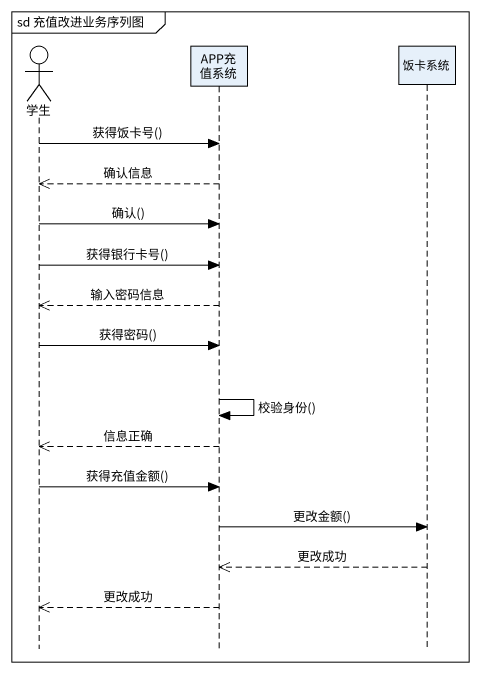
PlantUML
@startuml
mainframe sd 充值改进业务序列图
hide footbox
actor 学生
participant APP充值系统
participant 饭卡系统

学生 -> APP充值系统 : 获得饭卡号()
APP充值系统 -->> 学生 : 确认信息
学生 -> APP充值系统 : 确认()
学生 -> APP充值系统 : 获得银行卡号()
APP充值系统 -->> 学生 : 输入密码信息
学生 -> APP充值系统 : 获得密码()
APP充值系统 -> APP充值系统 : 校验身份()
APP充值系统 -->> 学生 : 信息正确
学生 -> APP充值系统 : 获得充值金额()
APP充值系统 -> 饭卡系统 : 更改金额()
饭卡系统 -->> APP充值系统 : 更改成功
APP充值系统 -->> 学生 : 更改成功
@enduml
